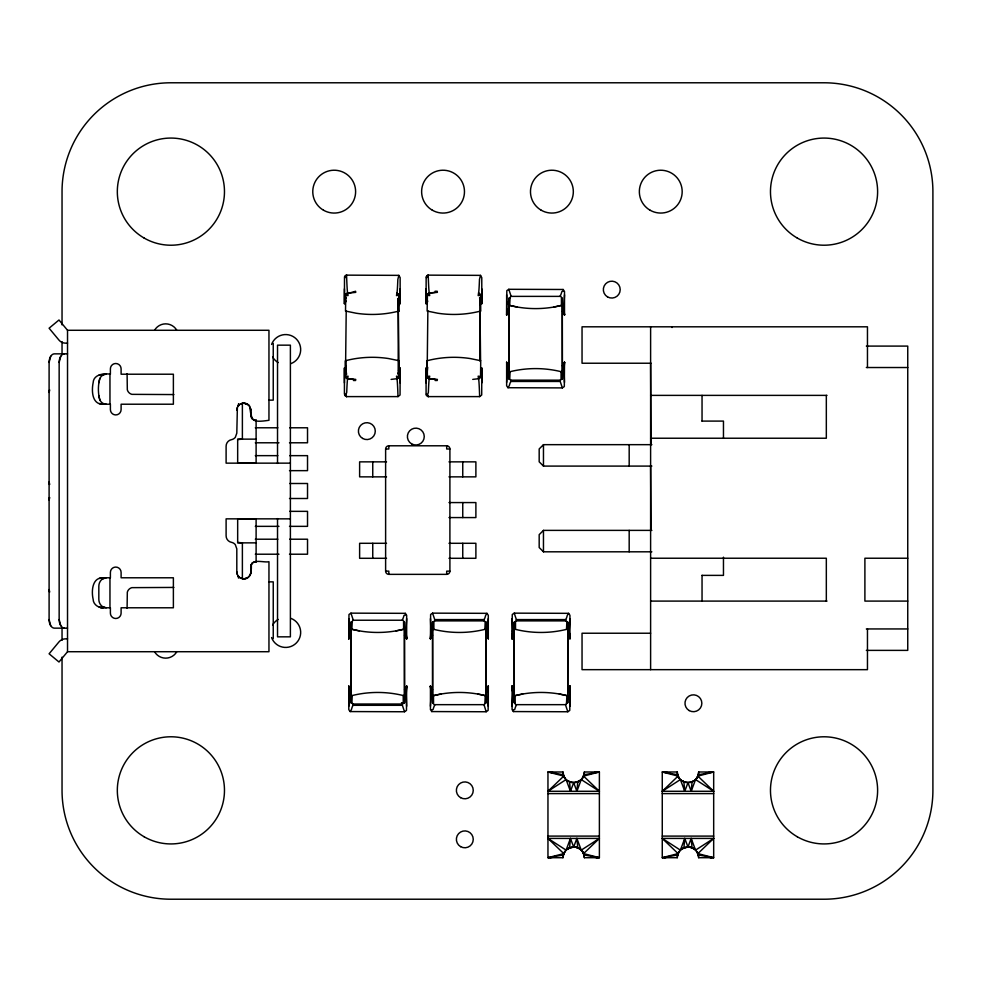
<?xml version="1.0" encoding="UTF-8"?>
<svg xmlns="http://www.w3.org/2000/svg" width="982" height="982" viewBox="0 0 982 982"><rect width="100%" height="100%" fill="white"/><g stroke="black" fill="none" stroke-linecap="round" stroke-linejoin="round"><path stroke-width="1.47" d="M250.827 573.132L251.282 564.355C251.601 569.707 251.441 578.729 244.002 578.852M346.646 374.24L345.504 373.749L345.504 360.713L348.07 360.075A107.148 107.148 0 0 1 388.504 358.54L399.073 360.713L398.925 377.383L397.673 378.61L391.094 379.396M405.32 613.333L405.382 615.014L403.983 615.456A46.792 4.91 -87.8 0 1 402.375 619.593L404.437 622.158L404.51 702.731L402.375 704.02L353.09 704.02L350.942 702.731L351.016 622.158L352.231 621.741L353.09 619.593L350.942 613.149L405.32 613.333L406.658 615.297L406.658 638.877L406.204 637.293M472.735 379.396L479.314 378.61L480.566 377.383L480.714 360.713L470.145 358.54A107.148 107.148 0 0 0 429.711 360.075L427.145 360.713L427.145 373.749M486.151 711.754L484.016 704.659L486.078 702.731L486.151 622.158L484.016 620.882L434.731 620.882L432.583 622.158L432.583 702.731L434.731 705.309A46.792 4.91 -87.8 0 0 433.123 709.446L431.724 709.888L431.773 711.569L486.151 711.754L488.128 710.416L488.3 686.025L487.845 687.609M563.165 289.481L563.226 291.163L561.827 291.605A46.792 4.91 -87.8 0 1 560.219 295.742L562.281 298.319L562.355 378.88L560.219 380.169L510.935 380.169L508.786 378.88L508.86 298.319L510.075 297.89L510.935 295.742L508.786 289.297L563.165 289.481L564.503 291.445L564.503 315.026L564.049 313.442M567.805 711.754L565.657 705.309L566.516 703.161L567.731 702.731L567.805 622.158L565.657 620.882L516.372 620.882L514.224 622.158L514.224 702.731L516.372 705.309A46.792 4.91 -87.8 0 0 514.764 709.446L513.365 709.888L513.414 711.569L567.805 711.754L569.769 710.416L569.941 686.025L569.057 689.217L567.805 689.646M672.056 327.522L672.056 326.81M346.646 373.16L345.504 372.743L346.216 310.705M427.857 310.705L427.145 372.743L427.71 367.305M250.962 566.774C251.208 557.911 263.851 562.956 268.958 561.716L268.958 651.717L67.525 651.717L58.994 662.003L49.1 653.791L58.92 641.958A8.568 8.568 0 0 1 65.512 638.852L67.525 638.852M344.424 382.931L344.424 368.017L344.424 394.101L346.572 396.605L398.005 396.605L400.055 395.022L400.14 368.017L399.576 369.404M400.14 288.831L400.14 303.733L398.127 302.628L398.557 301.634L398.189 307.182M426.078 382.931L426.078 368.017L426.078 394.101L428.213 396.605L479.646 396.605L481.708 395.022L481.781 368.017L481.229 369.404M481.781 288.831L481.781 303.733L481.781 277.648L480.529 275.365L428.213 275.144L426.937 275.611L426.495 277.796L428.213 275.144A99.796 1.866 89.6 0 0 429.281 293.017L429.711 295.594L427.145 295.165L428.533 293.152L435.259 292.366L435.1 291.249L437.236 291.261L437.383 292.366L429.281 293.017L427.428 294.097L427.145 311.048L437.702 313.209A107.148 107.148 0 0 0 478.148 311.675L480.517 311.098M344.989 302.358L344.424 303.733L344.424 288.831M400.14 368.017L400.14 382.931M426.63 302.358L426.078 303.733L426.078 288.831M481.781 368.017L481.781 382.931M349.248 637.293L348.794 638.877L348.978 614.487L350.942 613.149M406.204 687.609L406.658 686.025L406.487 710.416L404.51 711.754L350.132 711.569L348.794 709.605L348.794 686.025L349.69 689.217L350.942 689.646M430.889 637.293L430.447 638.877L430.619 614.487L432.583 613.149L486.962 613.333L488.3 615.297L488.3 638.877L487.416 635.685L486.151 635.256M507.093 313.442L506.638 315.026L506.822 290.635L508.786 289.297M512.543 637.293L512.088 638.877L512.26 614.487L514.224 613.149L568.615 613.333L569.941 615.297L569.941 638.877L569.057 635.685L567.805 635.256M564.049 363.757L564.503 362.174L564.319 386.564L562.355 387.902L507.976 387.718L506.638 385.754L506.638 362.174L507.534 365.365L508.786 365.795M351.9 703.161L352.231 695.526L351.016 695.833A107.148 107.148 0 0 1 404.437 695.833L406.143 694.765L406.658 686.025L405.345 690.849L406.143 691.5L406.658 686.025M485.206 621.741L484.875 629.376L486.078 629.069A107.148 107.148 0 0 1 432.657 629.069L433.872 629.376L433.872 621.741M509.744 379.31L510.075 371.675L508.86 371.982A107.148 107.148 0 0 1 562.281 371.982L563.987 370.926L564.503 362.174L563.189 366.998L563.987 367.649L564.503 362.174M566.847 621.741L566.516 629.376L567.731 629.069A107.148 107.148 0 0 1 514.298 629.069L515.513 629.376L515.513 621.741M359.424 630.874L351.851 629.278L352.231 621.741M484.875 703.161L485.255 695.624L477.669 694.029M517.269 307.022L509.683 305.427L510.075 297.89M566.516 703.161L566.896 695.624L559.31 694.029M348.794 638.877L349.322 633.218L350.108 634.053L348.794 638.877L348.794 618.66M506.638 315.026L507.154 309.367L507.952 310.202L506.638 315.026L506.638 294.821M488.3 686.025L487.784 691.684L486.986 690.849L488.3 686.025L488.3 706.23M569.941 686.025L569.425 691.684L568.627 690.849L569.941 686.025L569.941 706.23M430.447 638.877L430.963 633.402L431.749 634.053L430.447 638.877L430.963 630.125L432.583 629.045M512.088 638.877L512.604 633.402L513.402 634.053L512.088 638.877L512.604 630.125L514.224 629.045M346.192 365.93L345.504 372.743M398.152 308.581L398.839 300.32L398.213 298.589L399.073 297.03M562.956 857.703L563.778 853.603L547.956 838.419L599.388 838.419L581.246 850.13L576.888 838.419L573.672 846.987L567.719 848.804L569.572 847.81L570.456 838.419L573.672 846.987C579.392 846.914 584.499 851.971 584.388 857.703L599.388 857.703L599.388 771.987L584.388 771.987C584.99 785.895 562.379 785.625 562.956 771.987L547.956 771.987L547.956 857.703L562.956 857.703C562.416 847.147 578.128 842.937 582.952 852.351M584.388 771.987L583.566 776.099L599.388 791.283L547.956 791.283L566.098 779.573L570.456 791.283L573.672 782.703L576.888 791.283L577.772 781.893L579.625 780.899C574.63 784.262 567.326 782.617 564.392 777.351M677.261 857.703L678.071 853.603L662.261 838.419L713.681 838.419L695.551 850.13L691.181 838.419L687.977 846.987L682.024 848.804L683.877 847.81L684.761 838.419L687.977 846.987C693.685 846.914 698.791 851.971 698.681 857.703L713.681 857.703L713.681 771.987L698.681 771.987C699.282 785.895 676.672 785.625 677.261 771.987L662.261 771.987L662.261 857.703L677.261 857.703C676.721 847.147 692.42 842.937 697.245 852.351M698.681 771.987L697.871 776.099L713.681 791.283L662.261 791.283L680.391 779.573L684.761 791.283L687.977 782.703L691.181 791.283L692.077 781.893L693.918 780.899C688.934 784.262 681.631 782.617 678.697 777.351M290.39 463.148L226.106 463.148L226.106 446.184A6.653 6.653 0 0 1 231.457 439.666A6.653 6.653 0 0 0 235.299 437.358L236.809 433.148L237.374 407.456M106.24 404.216L104.325 403.921A8.568 7.426 -90 0 1 99.82 399.932C97.918 393.144 97.918 385.288 99.82 378.5A8.568 7.426 -90 0 1 104.325 374.51L106.24 374.216M348.794 706.23L349.555 693.55L348.794 686.025M506.638 382.379L507.399 369.698L506.638 362.174M488.3 618.66L487.538 631.352L488.3 638.877M569.941 618.66L569.179 631.352L569.941 638.877M250.95 572.101C250.913 577.109 244.849 580.522 240.541 578.017A7.07 7.07 0 0 1 236.809 571.782L236.809 548.852L235.299 544.642A6.653 6.653 0 0 0 231.457 542.334A6.653 6.653 0 0 1 226.106 535.816L226.106 518.852L290.39 518.852M406.658 618.66L405.897 632.027L406.658 638.877L405.345 634.053L406.143 633.402L406.658 638.877M430.447 706.23L431.208 692.875L430.447 686.025L430.889 687.609M564.503 294.821L563.742 308.176L564.503 315.026L563.189 310.202L563.987 309.551L564.503 315.026M512.088 706.23L512.85 692.875L512.088 686.025L512.543 687.609M238.503 403.921L238.049 406.229C240.602 402.239 246.985 402.154 249.624 406.082C251.773 420.1 250.373 423.082 268.958 420.284L268.958 330.283L67.525 330.283L58.994 319.997L49.1 328.209L58.92 340.042A8.568 8.568 0 0 0 65.512 343.148L67.525 343.148M98.826 382.784L99.82 378.5M67.525 628.149L54.452 628.149A8.568 5.352 90 0 1 50.671 625.632L49.1 619.568L49.1 362.432L50.671 356.368A8.568 5.352 90 0 1 54.452 353.851L67.525 353.851M49.726 390.001L49.1 392.432A8.568 5.352 -90 0 1 49.284 390.21M60.712 625.632L59.153 619.568L59.153 362.432L60.712 356.368A8.568 5.352 90 0 1 64.493 353.851M49.726 497.579L49.1 499.998A8.568 5.352 -90 0 1 49.284 497.776M398.888 275.365L397.845 279.379A99.796 1.866 -89.6 0 1 396.924 293.017L396.495 295.594L399.073 295.165L396.924 293.017L399.011 294.674L399.073 311.048L396.495 311.675A107.148 107.148 0 0 1 356.061 313.209L345.504 311.048L345.787 294.097L355.582 291.261L355.742 292.366L346.572 293.311L345.504 295.165L348.07 295.594L347.64 293.017A99.796 1.866 89.6 0 1 346.572 275.144L398.888 275.365L400.14 277.648L400.14 303.733M480.529 275.365L479.486 279.379A99.796 1.866 -89.6 0 1 478.565 293.017L478.148 295.594L480.714 295.165L478.565 293.017L480.652 294.674L480.714 311.048M576.888 791.283L581.246 779.573L583.566 776.099L599.388 771.987L584.02 774.761L582.952 777.351M570.456 838.419L566.098 850.13L563.778 853.603L547.956 857.703L563.324 854.929L564.392 852.351M691.181 791.283L695.551 779.573L697.871 776.099L713.681 771.987L698.325 774.761M684.761 838.419L680.391 850.13L678.071 853.603L662.261 857.703L677.617 854.929M250.962 566L252.214 562.968L255.246 561.716M582.584 777.94L584.18 774.086M563.165 855.617L564.76 851.75M696.876 777.94L698.484 774.086M677.457 855.617L679.065 851.75M480.714 297.03L479.854 298.589L479.854 360.995M507.976 387.718L509.314 385.595A46.792 4.91 -87.8 0 1 510.935 381.458L510.935 380.169M350.132 711.569L351.47 709.446A46.792 4.91 -87.8 0 1 353.09 705.309L353.09 704.02M486.962 613.333L485.624 615.456A46.792 4.91 -87.8 0 1 484.016 619.593L484.016 620.882M568.615 613.333L567.265 615.456A46.792 4.91 -87.8 0 1 565.657 619.593L565.657 620.882M346.572 275.144L344.854 277.796L345.296 275.611L346.572 275.144L344.51 276.74L344.424 303.733M651.864 444.662L543.463 444.662L539.179 448.946L539.179 461.81L543.463 466.094L651.864 466.094M651.864 530.378L543.463 530.378L539.179 534.662L539.179 547.526L543.463 551.81L651.864 551.81M547.956 791.283L563.778 776.099L562.956 771.987M599.388 838.419L583.566 853.603L584.388 857.703M662.261 791.283L678.071 776.099L677.261 771.987M713.681 838.419L697.871 853.603L698.681 857.703M562.355 370.423L563.987 369.072L564.503 382.379M432.583 630.628L430.963 631.966L430.447 618.66M404.51 694.274L406.143 692.924L406.658 706.23M514.224 630.628L512.604 631.966L512.088 618.66M428.213 275.144L426.151 276.74L426.078 303.733M568.32 848.423L566.098 850.13L547.956 838.419M693.329 781.267L695.551 779.573L713.681 791.283M682.613 848.423L680.391 850.13L662.261 838.419M99.243 607.134L104.325 607.49L102.533 606.643A8.568 7.426 -90 0 1 98.826 599.216L98.826 586.352A8.568 7.426 -90 0 1 102.533 578.938L104.325 578.079C92.234 576.09 91.216 591.054 93.13 599.216C93.167 604.298 98.237 607.895 103.024 607.784M100.557 404.216L110.389 404.216L110.389 409.568A5.352 5.352 0 0 0 115.741 414.932A5.352 5.352 0 0 0 121.105 409.568L121.105 404.216L173.384 404.216L173.384 374.216L121.105 374.216L121.105 368.851A5.352 5.352 0 0 0 115.741 363.5A5.352 5.352 0 0 0 110.389 368.851L110.389 374.216C103.969 373.123 93.437 374.338 93.13 382.784C91.51 390.627 91.866 404.523 103.024 404.216M397.931 374.24L399.073 373.749L398.213 298.589L398.213 373.16M576.446 782.347L581.246 779.573L599.388 791.283M555.91 856.783L550.104 857.703L552.768 856.623M670.203 856.783L664.397 857.703L667.06 856.623M247.231 578.017L243.88 578.852L240.541 578.017M397.931 373.16L399.073 372.743L398.557 370.128M507.534 311.834L508.786 311.404M562.355 365.795L563.607 365.365M349.69 635.685L350.942 635.256M431.331 635.685L432.583 635.256M512.972 635.685L514.224 635.256M404.51 689.646L405.762 689.217M486.151 689.646L487.416 689.217M241.228 403.663L243.88 403.148L247.231 403.983M102.533 578.938L106.24 577.784M575.759 782.507L577.772 781.893M690.064 782.507L692.077 781.893M569.572 847.81L571.585 847.196M683.877 847.81L685.878 847.196M550.104 857.703L552.829 856.893M664.397 857.703L667.134 856.893M396.924 378.733L399.073 376.597L396.495 376.167L397.231 380.93A99.796 1.866 89.6 0 1 398.005 396.605M478.565 378.733L480.714 376.597L478.148 376.167L478.872 380.93A99.796 1.866 89.6 0 1 479.646 396.605M99.243 578.435L103.024 577.784M553.873 307.022L562.281 305.218A107.148 107.148 0 0 1 508.86 305.218L509.683 305.427M396.028 630.874L404.437 629.069A107.148 107.148 0 0 1 351.016 629.069L351.851 629.278M441.065 694.029L432.657 695.833A107.148 107.148 0 0 1 486.078 695.833L485.255 695.624M522.719 694.029L514.298 695.833A107.148 107.148 0 0 1 567.731 695.833L566.896 695.624M397.919 311.343L398.876 311.098M594.343 772.453L597.24 771.987M708.636 772.453L711.545 771.987M237.669 439.58L242.382 439.138L242.382 403.148M99.243 374.866L104.325 374.51M510.935 296.38L560.219 296.38M508.786 298.319L508.786 378.88M562.281 298.319L562.355 378.88M479.572 298.589L480.493 300.32M866.345 346.094L907.749 346.094L907.749 650.379L866.345 650.379M651.115 363.23L582.044 363.23L582.044 326.81L867.462 326.81L867.462 367.526M866.345 367.526L907.749 367.526M510.935 381.458L560.219 381.458L562.355 387.902M173.863 394.568L131.87 394.347A6.432 6.432 0 0 1 127.316 389.805L127.095 373.626M650.612 395.378L826.991 395.378M268.835 400.14L273.241 400.14L273.241 343.356M702.044 421.094L723.464 421.094L723.464 438.23M255.308 427.784L277.832 427.784M289.653 427.784L307.526 427.784L307.526 442.784L289.494 442.784M650.612 438.23L826.328 438.23L826.328 395.378M256.106 439.138L237.669 439.138L237.669 462.768L256.106 462.768L256.106 419.645M255.308 442.784L278.974 442.784M388.823 445.791L446.687 445.791A3.216 3.216 0 0 1 449.903 448.995L449.903 571.143A3.216 3.216 0 0 1 446.687 574.36L388.823 574.36A3.216 3.216 0 0 1 385.619 571.143L385.619 448.995A3.216 3.216 0 0 1 388.823 445.791L388.823 448.995L385.619 448.995M449.903 448.995L446.687 448.995L446.687 445.791M255.308 455.648L277.832 455.648M289.653 455.648L307.526 455.648L307.526 470.648L289.494 470.648M386.527 461.859L359.621 461.859L359.621 476.859L386.527 476.859M448.983 461.859L475.889 461.859L475.889 476.859L448.983 476.859M289.653 483.5L307.526 483.5L307.526 498.5L289.494 498.5M448.983 502.575L475.889 502.575L475.889 517.575L448.983 517.575M289.653 511.352L307.526 511.352L307.526 526.352L289.494 526.352M255.308 526.352L278.974 526.352M255.308 539.216L277.832 539.216M289.653 539.216L307.526 539.216L307.526 554.216L289.494 554.216M256.106 542.862L237.669 542.862L237.669 519.232L256.106 519.232L256.106 562.355M386.527 543.292L359.621 543.292L359.621 558.292L386.527 558.292M448.983 543.292L475.889 543.292L475.889 558.292L448.983 558.292M255.308 554.216L278.974 554.216M650.612 558.23L826.328 558.23L826.328 601.094M907.749 558.23L864.897 558.23L864.897 601.094L907.749 601.094M385.619 571.143L388.823 571.143L388.823 574.36M449.903 571.143L446.687 571.143L446.687 574.36M702.044 575.378L723.464 575.378L723.464 557.187M100.557 577.784L110.389 577.784L110.389 572.432A5.352 5.352 0 0 1 115.741 567.068A5.352 5.352 0 0 1 121.105 572.432L121.105 577.784L173.384 577.784L173.384 607.784L121.105 607.784L121.105 613.149A5.352 5.352 0 0 1 115.741 618.5A5.352 5.352 0 0 1 110.389 613.149L110.389 607.784L100.557 607.784M268.835 581.86L273.241 581.86L273.241 638.644M173.863 587.432L131.87 587.653A6.432 6.432 0 0 0 127.316 592.195L127.095 608.374M650.612 601.094L826.991 601.094M432.583 613.149L434.731 619.593L484.016 619.593M514.224 613.149L516.372 619.593L565.657 619.593M353.09 620.231L402.375 620.231M351.016 622.158L350.942 702.731M404.437 622.158L404.51 702.731L401.454 702.731M866.345 628.946L907.749 628.946M650.612 633.23L582.044 633.23L582.044 669.663L867.462 669.663L867.462 628.946M486.078 702.731L486.151 622.158M567.731 702.731L567.805 622.158M434.731 704.659L484.016 704.659M516.372 704.659L565.657 704.659M353.09 705.309L402.375 705.309L404.51 711.754M547.956 793.603L599.388 793.603M662.261 793.603L713.681 793.603M547.956 836.099L599.388 836.099M662.261 836.099L713.681 836.099M99.243 403.565L104.325 403.921M237.669 542.42L242.382 542.862L242.382 578.852M244.002 403.148L248.974 405.296L250.95 409.899M664.397 771.987L667.306 772.453M550.104 771.987L553.001 772.453M705.739 856.783L711.545 857.703L708.881 856.623M591.434 856.783L597.24 857.703L594.576 856.623M677.617 774.761L662.261 771.987L678.071 776.099L679.065 777.94L677.457 774.086M563.324 774.761L547.956 771.987L563.778 776.099L564.76 777.94L563.165 774.086M698.325 854.929L713.681 857.703L697.871 853.603L696.876 851.75L698.484 855.617M584.02 854.929L599.388 857.703L583.566 853.603L582.584 851.75L584.18 855.617M255.246 420.284L252.214 419.032L250.962 416M562.281 371.982L561.066 371.675L561.066 379.31M404.437 695.833L403.234 695.526L403.234 703.161M708.808 856.893L711.545 857.703M594.503 856.893L597.24 857.703M102.533 606.643L106.24 607.784M562.355 311.404L563.607 311.834M404.51 635.256L405.762 635.685M512.972 689.217L514.224 689.646M431.331 689.217L432.583 689.646M682.024 780.899L685.878 782.507M682.613 781.267L685.203 782.347M567.719 780.899L571.585 782.507M690.064 847.196L693.918 848.804M575.759 847.196L579.625 848.804M239.989 577.686L241.228 578.337M428.213 396.605L426.335 395.451L426.495 393.954L428.213 396.605L427.575 394.862L428.361 392.37A99.796 1.866 -89.6 0 1 429.281 378.733L429.711 376.167L427.145 376.597L428.533 378.598L435.259 379.396L435.1 380.5L437.236 380.5L437.383 379.396L429.281 378.733L427.428 377.665L427.145 360.713M346.572 396.605L344.694 395.451L344.854 393.954L346.572 396.605L345.922 394.862L346.72 392.37A99.796 1.866 -89.6 0 1 347.64 378.733L348.07 376.167L345.504 376.597L346.892 378.598L353.618 379.396L353.459 380.5L355.582 380.5L355.742 379.396L347.64 378.733L345.787 377.665L345.504 360.713M238.957 576.851L238.049 575.771L238.503 578.079M513.414 711.569L512.088 709.605L512.088 686.025L513.402 690.849L512.604 691.5L512.088 686.025M431.773 711.569L430.447 709.605L430.447 686.025L431.749 690.849L430.963 691.5L430.447 686.025M345.504 297.03L346.351 298.589M251.576 418.222L250.827 408.868M237.374 574.544L236.809 571.782M49.726 484.421L49.1 482.002A8.568 5.352 -90 0 0 49.284 484.224M49.726 591.999L49.1 589.568A8.568 5.352 -90 0 0 49.284 591.79M98.826 395.648L99.82 399.932M427.366 300.32L427.673 301.67M345.725 300.32L346.032 301.67M691.181 838.419L692.077 847.81M683.877 781.893L684.761 791.283M576.888 838.419L577.772 847.81M569.572 781.893L570.456 791.283M479.928 304.641L479.854 298.589A2.148 2.148 0 0 0 479.572 297.521M480.002 310.705L480.579 360.639M650.612 466.094L650.968 530.378M561.409 297.89L561.458 305.427M515.133 695.624L515.182 703.161M433.492 695.624L433.541 703.161M403.565 621.741L403.614 629.278M650.612 363.23L650.968 444.662M514.224 622.158L514.298 702.731M432.583 622.158L432.657 702.731M702.044 395.378L702.044 421.155M702.044 575.317L702.044 601.094M650.612 326.81L650.612 669.663M629.18 444.662L629.18 466.094M629.18 530.378L629.18 551.81M560.219 380.169L560.219 381.458M543.463 444.662L543.463 466.094M543.463 530.378L543.463 551.81M516.372 619.593L516.372 620.882M480.714 372.743L480.714 373.749M462.755 461.859L462.755 476.859M462.755 502.575L462.755 517.575M462.755 543.292L462.755 558.292M434.731 619.593L434.731 620.882M402.375 704.02L402.375 705.309M372.755 461.859L372.755 476.859M372.755 543.292L372.755 558.292M277.525 463.418L277.525 345.161L290.39 345.161L290.39 636.839L277.525 636.839L277.525 518.582M238.957 404.044L238.957 405.149A7.07 7.07 0 0 0 236.809 410.218M109.959 374.216L109.959 404.216M109.959 577.784L109.959 607.784M67.525 330.283L67.525 651.717M62.038 324.858L62.038 191.637A108.855 108.855 0 0 1 170.905 82.783L824.045 82.783A108.855 108.855 0 0 1 932.9 191.637L932.9 790.363A108.855 108.855 0 0 1 824.045 899.217L170.905 899.217A108.855 108.855 0 0 1 62.038 790.363L62.038 657.142M62.038 341.699L62.038 353.95M62.038 628.05L62.038 640.301M49.1 362.432A8.568 5.352 -90 0 1 50.671 356.368M50.671 625.632A8.568 5.352 -90 0 1 49.1 619.568M64.493 628.149A8.568 5.352 -90 0 1 59.153 619.568M59.153 362.432A8.568 5.352 -90 0 1 60.712 356.368M176.809 651.717A12.852 12.852 0 0 1 154.542 651.717M290.795 618.329A15 15 0 0 1 296.282 643.038A15 15 0 0 1 271.572 637.551M272.677 624.933A15 15 0 0 1 278.176 619.433M271.572 344.449A15 15 0 0 1 296.282 338.962A15 15 0 0 1 290.795 363.671M278.176 362.567A15 15 0 0 1 272.677 357.067M154.542 330.283A12.852 12.852 0 0 1 176.809 330.283M349.973 626.037L349.31 628.198L350.82 627.621L349.973 626.037M507.817 302.186L507.154 304.346L508.664 303.769L507.817 302.186M487.784 696.704L487.121 698.865L486.274 697.281L487.784 696.704M569.425 696.704L568.762 698.865L567.915 697.281L569.425 696.704M507.952 366.998L507.154 367.833L507.093 363.757L507.952 366.998M350.108 690.849L349.322 691.684L349.248 687.609L350.108 690.849M487.784 633.218L486.986 634.053L487.845 637.293L487.784 633.218M569.425 633.218L568.627 634.053L569.486 637.293L569.425 633.218M460.595 846.644A8.433 8.433 0 0 0 473.25 839.34A8.433 8.433 0 0 0 460.595 832.036A8.433 8.433 0 0 0 460.595 846.644M689.192 710.575A8.433 8.433 0 0 0 701.848 703.272A8.433 8.433 0 0 0 689.192 695.968A8.433 8.433 0 0 0 689.192 710.575M460.595 797.666A8.433 8.433 0 0 0 473.25 790.363A8.433 8.433 0 0 0 460.595 783.047A8.433 8.433 0 0 0 460.595 797.666M411.605 443.876A8.433 8.433 0 0 0 424.261 436.573A8.433 8.433 0 0 0 411.605 429.269A8.433 8.433 0 0 0 411.605 443.876M362.628 438.438A8.433 8.433 0 0 0 375.284 431.123A8.433 8.433 0 0 0 362.628 423.819A8.433 8.433 0 0 0 362.628 438.438M607.551 296.92A8.433 8.433 0 0 0 620.207 289.616A8.433 8.433 0 0 0 607.551 282.313A8.433 8.433 0 0 0 607.551 296.92M797.261 836.75A53.568 53.568 0 0 0 877.613 790.363A53.568 53.568 0 0 0 797.261 743.963A53.568 53.568 0 0 0 797.261 836.75M144.109 836.75A53.568 53.568 0 0 0 224.473 790.363A53.568 53.568 0 0 0 144.109 743.963A53.568 53.568 0 0 0 144.109 836.75M650.047 210.197A21.432 21.432 0 0 0 682.183 191.637A21.432 21.432 0 0 0 650.047 173.09A21.432 21.432 0 0 0 650.047 210.197M432.325 210.197A21.432 21.432 0 0 0 464.474 191.637A21.432 21.432 0 0 0 432.325 173.09A21.432 21.432 0 0 0 432.325 210.197M323.471 210.197A21.432 21.432 0 0 0 355.619 191.637A21.432 21.432 0 0 0 323.471 173.09A21.432 21.432 0 0 0 323.471 210.197M541.18 210.197A21.432 21.432 0 0 0 573.328 191.637A21.432 21.432 0 0 0 541.18 173.09A21.432 21.432 0 0 0 541.18 210.197M144.109 238.037A53.568 53.568 0 0 0 224.473 191.637A53.568 53.568 0 0 0 144.109 145.25A53.568 53.568 0 0 0 144.109 238.037M797.261 238.037A53.568 53.568 0 0 0 877.613 191.637A53.568 53.568 0 0 0 797.261 145.25A53.568 53.568 0 0 0 797.261 238.037"/></g></svg>
